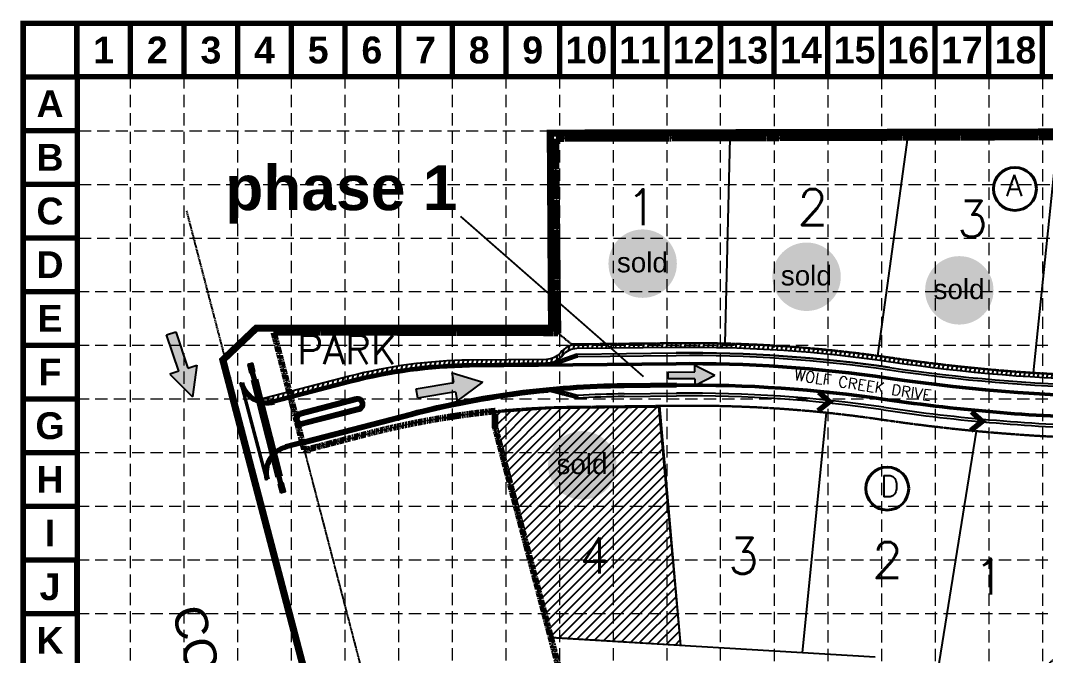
# Model space of a CAD drawing. Header units: inches. Extents: x 8856 to 12702, y 4190 to 6596.
# Drawn here: x 8856 to 10003, y 5886 to 6596 of the extents above; entities that cross this region are included whole.
import ezdxf
from ezdxf.enums import TextEntityAlignment as Align

# ---------------------------------------------------------------- set-up
doc = ezdxf.new("R2010")
doc.units = ezdxf.units.IN
doc.header["$MEASUREMENT"] = 0
for name, pattern in [('CENTER', [2, 1.25, -0.25, 0.25, -0.25]), ('CENTER2', [1.125, 0.75, -0.125, 0.125, -0.125]), ('HIDDEN', [0.375, 0.25, -0.125]), ('PHANTOM2', [1.25, 0.625, -0.125, 0.125, -0.125, 0.125, -0.125])]:
    doc.linetypes.add(name, pattern=pattern)
for name, color, linetype in [('BASE', 7, 'Continuous'), ('CL-CNTY-CLUB-RD', 7, 'CENTER'), ('COMMERCIAL LOT LINES', 7, 'PHANTOM2'), ('GRID', 254, 'HIDDEN'), ('LIMITS OF DISTURBANCE', 1, 'HIDDEN'), ('P-DITCH-BOT', 7, 'Continuous'), ('P-LOT-LNS', 150, 'Continuous'), ('P-SAWCUT', 7, 'Continuous'), ('P-STM-CL', 7, 'CENTER2'), ('P-STM-HDWL', 7, 'Continuous'), ('P-SW-CONC', 7, 'Continuous'), ('PHASE LINE', 7, 'Continuous'), ('SILT FENCE', 200, 'Continuous'), ('SODDED LOT', 2, 'Continuous')]:
    doc.layers.add(name, color=color, linetype=linetype)
for name, color, linetype, lineweight in [('block number', 7, 'Continuous', 40), ('BOUNDARY', 150, 'PHANTOM2', 90), ('lot number', 7, 'Continuous', 35), ('P-EP', 7, 'Continuous', 50), ('P-PAV', 7, 'Continuous', 70), ('P-RIPRAP', 7, 'Continuous', 30), ('P-ROCK-RIPRAP', 7, 'Continuous', 30), ('P-ROW', 150, 'PHANTOM2', 30), ('P-ST-NAMES', 7, 'Continuous', 60), ('P-STM', 7, 'Continuous', 60)]:
    doc.layers.add(name, color=color, linetype=linetype, lineweight=lineweight)
doc.styles.add('L100', font='simplex', dxfattribs={"height": 10})
doc.styles.add('L120', font='simplex', dxfattribs={"height": 12})
doc.styles.add('L140', font='simplex', dxfattribs={"height": 14})
doc.styles.add("L200'", font='ARIAL.TTF', dxfattribs={"height": 0.001968503937008})
doc.styles.add('ryland', font='ARIAL.TTF', dxfattribs={"height": 25})
doc.styles.get("Standard").update_dxf_attribs({"font": 'ARIALBD.TTF'})
pattern_1 = [(49.99999999999999, (0, 0), (5.379451369505651, -0.4706410123694633), [0.5625, -6.1875]), (355, (0, 0), (-1.0406350020975, 5.641441002750089), [0.45, -4.949999999999999]), (100.4514, (0.4482876000001852, -0.03922005000003992), (4.338820362855162, 5.170796565457152), [0.4780514250000001, -5.258565839999999]), (46.18420000000001, (0, 1.5), (8.004307864692333, -1.241392607467636), [0.84375, -9.28125]), (96.6356, (0.6670255874996656, 1.396550197499892), (7.009970291615275, 7.305884031753314), [0.7170771599999999, -7.887847499999999]), (351.1842, (0, 1.5), (7.009964588502203, 7.305889506939934), [0.675, -7.425000000000001]), (21, (0.75, 1.125), (4.476802890888463, -3.019641679990041), [0.5625, -6.1875]), (326.0000000000001, (0.75, 1.125), (1.824864989411863, 5.438625337851398), [0.45, -4.949999999999999]), (71.4514, (1.123066747499252, 0.8733629549997204), (6.301669714361175, 2.418978725324643), [0.4780514250000001, -5.258565839999999]), (37.50000000000001, (0, 0), (0.09119891487968002, 2.496703903734836), [0, -4.89, 0, -5.025, 0, -4.96875]), (7.499999999999999, (0, 0), (1.973021530816115, 2.958087839117702), [0, -2.865, 0, -4.7775, 0, -1.89375]), (327.5, (-1.672500000000582, 0), (4.003668271293068, -0.1691615380078485), [0, -1.875, 0, -5.85, 0, -7.762499999999999]), (317.5, (-2.422500000000582, 0), (4.373896270067897, 0.7507873674923823), [0, -2.4375, 0, -3.885, 0, -5.512499999999999])]

# ---------------------------------------------------------------- blocks, each defined once
blk = doc.blocks.new('TF')
for p, q in [((0.1612460134014668, 0.02011902808567356), (0.1612460134014668, 0.06011902808575087)), ((0.1612460134014668, 0.06011902808575087), (0.2812460134014714, 0.0001190280856917525)), ((0.001246013401441814, -0.01988097191429006), (0.001246013401441814, 0.02011902808567356)), ((0.001246013401441814, 0.02011902808567356), (0.1612460134014668, 0.02011902808567356)), ((0.1612460134014668, -0.05988097191425368), (0.2812460134014714, 0.0001190280856917525)), ((0.1612460134014668, -0.01988097191429006), (0.001246013401441814, -0.01988097191429006)), ((0.1612460134014668, -0.01988097191429006), (0.1612460134014668, -0.05988097191425368))]:
    blk.add_line(p, q)
for points in [[(0.1612460134014668, -0.05988097191425368), (0.1612460134014668, 0.06011902808575087), (0.2812460134014714, 0.0001190280856917525), (0.1612460134014668, 0.06011902808575087)], [(0.001246013401441814, 0.02011902808567356), (0.001246013401441814, -0.01988097191429006), (0.1612460134014668, 0.02011902808567356), (0.1612460134014668, -0.01988097191429006)]]:
    blk.add_solid(points)
blk = doc.blocks.new('arrow')
at = {"xscale": 192.0000000000001, "yscale": 192, "zscale": 192, "rotation": 89.54514789520785}
blk.add_blockref('TF', (-0.4058247577286238, -53.99771442406018), dxfattribs=at)
blk = doc.blocks.new('Sold')
h = blk.add_hatch(color=7)
h.paths.add_polyline_path([(38.78496247210744, 18.77409050585028, 1), (0.5207856342430404, 18.77409050585028, 1)])
h.paths.add_polyline_path([(2.416219880599712, 10.89449421479345), (36.58703529336928, 10.89449421479345), (36.58703529336928, 27.85845966292506), (2.416219880599712, 27.85845966292506)], flags=24)
at = {"layer": 'BASE', "color": 7, "style": 'ryland'}
blk.add_text('sold', height=11.12714691139804, dxfattribs=at).set_placement((19.50162758698563, 13.90398517682713), align=Align.CENTER)

msp = doc.modelspace()

# ---------------------------------------------------------------- hatches: boundary and pattern name
at = {"layer": 'P-RIPRAP'}
h = msp.add_hatch(dxfattribs=at)
h.set_pattern_fill('AR-CONC', color=256, scale=0.75, style=0)
h.set_pattern_definition(pattern_1)
h.paths.add_polyline_path([(9478.618335193378, 6222.859563926258), (9479.177891545418, 6219.86552779465), (9452.447045325025, 6210.571441123919), (9445.130146600402, 6210.491090810762), (9445.124656195809, 6210.991060665311)])
h = msp.add_hatch(dxfattribs=at)
h.set_pattern_fill('AR-CONC', color=256, scale=0.75, style=0)
h.set_pattern_definition(pattern_1)
h.paths.add_polyline_path([(9479.55539307538, 6176.479264489203), (9479.260009306727, 6173.453942658553), (9446.240580361218, 6182.305554956697), (9446.191893840522, 6182.803178933915), (9453.425280943346, 6183.484038020613)])
at = {"layer": 'P-ROCK-RIPRAP'}
h = msp.add_hatch(dxfattribs=at)
h.set_pattern_fill('GRAVEL', color=1, scale=4, style=0)
h.set_pattern_definition([(228.0128, (0.866169219088988, 11.87147549096517), (-31.99999292863265, -36.00000536642899), [0.538144, -53.276352]), (184.9697, (0.5061692190902249, 11.47147549096553), (48.00000420607054, 3.999965228028207), [0.923472, -91.4237]), (132.5104, (-0.4138307809098478, 11.3914754909656), (39.99996287338725, -44.00003469548479), [0.6511520000000001, -64.464128]), (267.2737, (-1.973830780909339, 10.3914754909656), (3.999984070908762, 80.00000117989387), [0.840952, -83.254232]), (292.8337, (-2.013830780910212, 9.551475490965458), (-20.00003962174856, 47.9999856471111), [0.82462, -81.63749200000001]), (357.2737, (-1.693830780910503, 8.79147549096524), (-80.00000117989387, 3.999984070908766), [0.840952, -83.254232]), (37.6942, (-0.8538307809103571, 8.751475490965277), (-52.0000293824719, -39.99996162064212), [1.112116, -110.099396]), (72.2553, (0.0261692190906615, 9.431475490965568), (28.00004305082163, 87.99998492495675), [1.049952, -103.945284]), (121.4296, (0.3461692190903705, 10.43147549096557), (-32.00003293670546, 51.99998014597027), [0.8438, -83.536292]), (175.2364, (-0.09383078091013886, 11.15147549096491), (44.00000378527834, -3.999966130645042), [0.9633279999999997, -47.20305199999998]), (222.3974, (-1.053830780911085, 11.23147549096484), (-48.00002940429294, -43.99996832805648), [1.245792, -123.3335]), (138.8141, (1.986169219089788, 10.35147549096473), (-28.00001178722286, 23.99998925337102), [0.425204, -42.095376]), (171.4692, (1.666169219090079, 10.63147549096539), (51.99999313926051, -8.000031640159161), [0.8089479999999997, -80.08604399999996]), (225, (0.866169219088988, 10.75147549096528), (-4.440892098500626e-16, -4.000001237795809), [0.565684, -5.091168]), (203.1986, (0.5861692190901522, 11.23147549096484), (19.9999989226683, 8.000005301059415), [0.304632, -30.15846]), (291.8014, (0.3061692190894973, 11.11147549096495), (-3.999999642002595, 12.00000109204308), [0.430812, -21.109848]), (30.9638, (0.4661692190893518, 10.71147549096531), (11.99999208915199, 8.00000993416293), [0.6997159999999997, -22.62409199999999]), (161.5651, (1.066169219089716, 11.07147549096499), (8.000001738371848, -3.999993612890831), [0.5059640000000001, -12.143148]), (16.38950000000001, (-2.013830780910212, 11.11147549096495), (40.00000879364784, 11.99997083927188), [0.7088, -70.17138]), (70.3462, (-1.333830780909921, 11.31147549096477), (-15.99998098948698, -44.00000854242489), [0.594644, -58.869632]), (293.1986, (1.066169219089716, 11.87147549096517), (-8.000005301059415, 19.9999989226683), [0.60926, -29.853832]), (343.6105, (1.306169219089497, 11.31147549096477), (-40.00000879364783, 11.99997083927189), [0.7087999999999997, -70.17137999999996]), (339.444, (-2.013830780910212, 8.631475490965386), (-20.00000737816969, 7.999983985686337), [0.68352, -33.492496]), (294.7751, (-1.373830780910794, 8.391475490965604), (-19.99996875698068, 44.00001368735647), [0.5727119999999997, -56.69857199999998]), (66.80140000000002, (1.106169219090589, 7.871475490965167), (8.000005301059419, 19.9999989226683), [0.60926, -29.853832]), (17.35400000000001, (1.34616921909037, 8.431475490965568), (-52.00000807638733, -15.99997800903647), [0.6705239999999999, -66.38169599999998]), (69.444, (-0.8538307809103571, 7.871475490965167), (-7.999983985686347, -20.00000737816969), [0.34176, -33.834256]), (101.3099, (0.866169219088988, 7.871475490965167), (-3.999990528646421, 16.00000300892381), [0.20396, -20.192116]), (165.9638, (0.8261692190899339, 8.071475490964986), (12.00000218395896, -3.999992229444983), [0.82462, -15.6678]), (186.009, (0.0261692190906615, 8.271475490964804), (39.99999900362416, 3.999997269927366), [0.7642, -75.655692]), (303.6901, (0.4661692190893518, 10.35147549096473), (-4.000005338028763, 7.999998231084642), [0.576888, -13.845316]), (353.1572, (0.7861692190890608, 9.871475490965167), (67.99999746191419, -8.000031991699045), [1.007176, -99.710252]), (60.94540000000001, (1.786169219089061, 9.751475490965277), (-16.00000010879712, -28.00000153827875), [0.411824, -40.770696]), (90, (1.986169219089788, 10.11147549096495), (-4, 4), [0.24, -3.76]), (120.2564, (-0.05383078091108473, 8.391475490965604), (15.99997954721078, -28.00000982341894), [0.555696, -55.01408000000001]), (48.01279999999999, (-0.3338307809099206, 8.871475490965167), (31.99999292863264, 36.00000536642899), [1.076288, -52.73820799999999]), (0, (0.3861692190894246, 9.67147549096535), (4, 4), [1.04, -2.96]), (325.3048, (1.426169219090298, 9.67147549096535), (-39.9999770359501, 28.00003443837783), [0.632456, -62.613096]), (254.0546, (1.946169219088915, 9.311475490964767), (-3.999999557185524, -16.0000005066086), [0.582408, -28.538032]), (207.646, (1.786169219089061, 8.751475490965277), (-75.99998322871836, -40.00003085267672), [0.94826, -93.87789599999999]), (175.4261, (0.9461692190889153, 8.311475490964767), (-52.00000223324854, 3.999979204644336), [1.003195999999999, -99.31629599999995])])
h.paths.add_polyline_path([(9118.287264159344, 6202.968707338308), (9113.449135145893, 6201.70654025855), (9110.970546816789, 6211.394617067028), (9115.80867583024, 6212.656784146786)])
h = msp.add_hatch(dxfattribs=at)
h.set_pattern_fill('GRAVEL', color=1, scale=4, style=0)
h.set_pattern_definition([(228.0128, (4.893861409758756, -3.871595210175656), (-31.99999292863265, -36.00000536642899), [0.538144, -53.276352]), (184.9697, (4.533861409759993, -4.271595210175292), (48.00000420607054, 3.999965228028207), [0.923472, -91.4237]), (132.5104, (3.61386140975992, -4.351595210175219), (39.99996287338725, -44.00003469548479), [0.6511520000000001, -64.464128]), (267.2737, (2.05386140976043, -5.351595210175219), (3.999984070908762, 80.00000117989387), [0.840952, -83.254232]), (292.8337, (2.013861409759556, -6.191595210175365), (-20.00003962174856, 47.9999856471111), [0.82462, -81.63749200000001]), (357.2737, (2.333861409759265, -6.951595210175583), (-80.00000117989387, 3.999984070908766), [0.840952, -83.254232]), (37.6942, (3.173861409759411, -6.991595210175547), (-52.0000293824719, -39.99996162064212), [1.112116, -110.099396]), (72.2553, (4.05386140976043, -6.311595210175255), (28.00004305082163, 87.99998492495675), [1.049952, -103.945284]), (121.4296, (4.373861409760138, -5.311595210175255), (-32.00003293670546, 51.99998014597027), [0.8438, -83.536292]), (175.2364, (3.933861409759629, -4.59159521017591), (44.00000378527834, -3.999966130645042), [0.9633279999999997, -47.20305199999998]), (222.3974, (2.973861409758683, -4.511595210175983), (-48.00002940429294, -43.99996832805648), [1.245792, -123.3335]), (138.8141, (6.013861409759556, -5.391595210176092), (-28.00001178722286, 23.99998925337102), [0.425204, -42.095376]), (171.4692, (5.693861409759847, -5.111595210175437), (51.99999313926051, -8.000031640159161), [0.8089479999999997, -80.08604399999996]), (225, (4.893861409758756, -4.991595210175547), (-4.440892098500626e-16, -4.000001237795809), [0.565684, -5.091168]), (203.1986, (4.61386140975992, -4.511595210175983), (19.9999989226683, 8.000005301059415), [0.304632, -30.15846]), (291.8014, (4.333861409759265, -4.631595210175874), (-3.999999642002595, 12.00000109204308), [0.430812, -21.109848]), (30.9638, (4.49386140975912, -5.03159521017551), (11.99999208915199, 8.00000993416293), [0.6997159999999997, -22.62409199999999]), (161.5651, (5.093861409759484, -4.671595210175838), (8.000001738371848, -3.999993612890831), [0.5059640000000001, -12.143148]), (16.38950000000001, (2.013861409759556, -4.631595210175874), (40.00000879364784, 11.99997083927188), [0.7088, -70.17138]), (70.3462, (2.693861409759847, -4.431595210176056), (-15.99998098948698, -44.00000854242489), [0.594644, -58.869632]), (293.1986, (5.093861409759484, -3.871595210175656), (-8.000005301059415, 19.9999989226683), [0.60926, -29.853832]), (343.6105, (5.333861409759265, -4.431595210176056), (-40.00000879364783, 11.99997083927189), [0.7087999999999997, -70.17137999999996]), (339.444, (2.013861409759556, -7.111595210175437), (-20.00000737816969, 7.999983985686337), [0.68352, -33.492496]), (294.7751, (2.653861409758974, -7.351595210175219), (-19.99996875698068, 44.00001368735647), [0.5727119999999997, -56.69857199999998]), (66.80140000000002, (5.133861409760357, -7.871595210175656), (8.000005301059419, 19.9999989226683), [0.60926, -29.853832]), (17.35400000000001, (5.373861409760138, -7.311595210175255), (-52.00000807638733, -15.99997800903647), [0.6705239999999999, -66.38169599999998]), (69.444, (3.173861409759411, -7.871595210175656), (-7.999983985686347, -20.00000737816969), [0.34176, -33.834256]), (101.3099, (4.893861409758756, -7.871595210175656), (-3.999990528646421, 16.00000300892381), [0.20396, -20.192116]), (165.9638, (4.853861409759702, -7.671595210175838), (12.00000218395896, -3.999992229444983), [0.82462, -15.6678]), (186.009, (4.05386140976043, -7.471595210176019), (39.99999900362416, 3.999997269927366), [0.7642, -75.655692]), (303.6901, (4.49386140975912, -5.391595210176092), (-4.000005338028763, 7.999998231084642), [0.576888, -13.845316]), (353.1572, (4.813861409758829, -5.871595210175656), (67.99999746191419, -8.000031991699045), [1.007176, -99.710252]), (60.94540000000001, (5.813861409758829, -5.991595210175547), (-16.00000010879712, -28.00000153827875), [0.411824, -40.770696]), (90, (6.013861409759556, -5.631595210175874), (-4, 4), [0.24, -3.76]), (120.2564, (3.973861409758683, -7.351595210175219), (15.99997954721078, -28.00000982341894), [0.555696, -55.01408000000001]), (48.01279999999999, (3.693861409759847, -6.871595210175656), (31.99999292863264, 36.00000536642899), [1.076288, -52.73820799999999]), (0, (4.413861409759193, -6.071595210175474), (4, 4), [1.04, -2.96]), (325.3048, (5.453861409760066, -6.071595210175474), (-39.9999770359501, 28.00003443837783), [0.632456, -62.613096]), (254.0546, (5.973861409758683, -6.431595210176056), (-3.999999557185524, -16.0000005066086), [0.582408, -28.538032]), (207.646, (5.813861409758829, -6.991595210175547), (-75.99998322871836, -40.00003085267672), [0.94826, -93.87789599999999]), (175.4261, (4.973861409758683, -7.431595210176056), (-52.00000223324854, 3.999979204644336), [1.003195999999999, -99.31629599999995])])
h.paths.add_polyline_path([(9150.051350476615, 6078.812184700241), (9152.529938805652, 6069.124107892027), (9147.691809785067, 6067.861940840152), (9145.21322145603, 6077.550017648367)])
at = {"layer": 'P-SAWCUT'}
h = msp.add_hatch(dxfattribs=at)
h.set_pattern_fill('ANSI31', color=256, scale=10, angle=30, style=0)
h.set_pattern_definition([(74.99999999999999, (0, 0), (-1.207407282861335, 0.3235238063781511), [])])
edge = h.paths.add_edge_path()
edge.add_line((9103.616969664701, 6190.74469109888), (9132.20299943988, 6082.552891501823))
edge.add_line((9132.20299943988, 6082.552891501823), (9131.23703345835, 6082.294200647729))
edge.add_line((9131.23703345835, 6082.294200647729), (9102.626241578986, 6190.579719331859))
edge.add_line((9102.626241578986, 6190.579719331859), (9103.593063812703, 6190.835169460826))
at = {"layer": 'P-SW-CONC'}
h = msp.add_hatch(dxfattribs=at)
h.set_pattern_fill('ANSI31', color=256, scale=40, angle=30, style=0)
h.set_pattern_definition([(74.99999999999999, (0, 0), (-4.829629131445341, 1.294095225512605), [])])
edge = h.paths.add_edge_path()
edge.add_line((9444.891329669586, 6216.988860163994), (9358.7253833589, 6216.042631299814))
edge.add_arc((9364.83620367362, 5659.57618318719), 556.4999999999993, 90.6291666666683, 104.621388888883)
edge.add_line((9224.358578765114, 6198.053932866844), (9121.286105116262, 6171.164472159788))
edge.add_arc((9132.6090334773, 6198.404907055934), 29.50000000000655, 247.4289947096488, 263.4023190962626)
edge.add_line((9129.219573665398, 6169.100273255392), (9225.368301136425, 6194.183472851177))
edge.add_arc((9364.83620367362, 5659.576183187197), 552.4999999999919, 90.62916666666843, 104.6213888888831, ccw=False)
edge.add_line((9358.769306595663, 6212.042872463425), (9445.046880687067, 6212.990327164872))
edge.add_arc((9444.783341266491, 6236.988880183206), 23.99999999999964, 270.6291666666552, 321.10797030802)
edge.add_arc((9479.029883079693, 6209.363269351288), 19.9999999999996, 90.62916666667599, 141.1079703080323, ccw=False)
edge.add_line((9478.810266895873, 6229.362063533233), (9589.753731785077, 6230.580386005917))
edge.add_arc((9606.559860251682, 4700.172661232522), 1530.500000000038, 81.61166401565032, 90.62916666666752, ccw=False)
edge.add_arc((10117.14557907525, 8162.729841082944), 1969.500000000003, 261.6116640156494, 276.2028629281605)
edge.add_arc((10332.10912591549, 6184.877236986804), 20.00000000000203, 51.97450363874577, 96.20286292817048, ccw=False)
edge.add_line((10344.42936742665, 6200.631971167575), (10347.52666471432, 6198.209876946357))
edge.add_arc((10362.31095452771, 6217.115557963278), 23.99999999999885, 231.9745036387384, 277.1819447838305)
edge.add_arc((10117.14557907527, 8162.729841082952), 1985.000000000004, 277.1819447838296, 278.030669297364)
edge.add_arc((10391.10345995992, 6220.96052432537), 24.00000000000092, 278.0306692973641, 323.2381104424609)
edge.add_line((10410.33057122273, 6206.596743747558), (10412.24458060884, 6209.158804009164))
edge.add_arc((10428.26717332785, 6197.188986860989), 20.00000000000147, 96.11816287098992, 143.2381104424671, ccw=False)
edge.add_arc((10482.67589219922, 5689.596688543947), 530.5000000000017, 61.661513361130574, 96.11816287098497, ccw=False)
edge.add_line((10734.49338553397, 6156.520879447143), (10742.62973607204, 6156.623721011818))
edge.add_arc((10482.67589219922, 5689.59668854395), 534.4999999999962, 60.89906970262579, 96.11816287098509)
edge.add_arc((10428.26717332785, 6197.188986860989), 23.9999999999982, 96.11816287097757, 143.2381104424522)
edge.add_line((10409.04006206504, 6211.552767438802), (10407.12605267893, 6208.990707177194))
edge.add_arc((10391.10345995992, 6220.960524325372), 20.00000000000019, 278.03066929735246, 323.2381104424546, ccw=False)
edge.add_arc((10117.14557907518, 8162.729841082968), 1981.000000000031, 277.18194478383214, 278.0306692973665, ccw=False)
edge.add_arc((10362.31095452772, 6217.115557963279), 19.99999999999974, 231.9745036387394, 277.1819447838285, ccw=False)
edge.add_line((10349.99071301656, 6201.360823782511), (10346.89341572888, 6203.782918003726))
edge.add_arc((10332.10912591549, 6184.877236986804), 24.0000000000014, 51.97450363873762, 96.20286292816297)
edge.add_arc((10117.14557907524, 8162.729841082946), 1965.500000000006, 261.6116640156494, 276.20286292816064, ccw=False)
edge.add_arc((9606.559860251666, 4700.172661232531), 1534.500000000029, 81.61166401564965, 90.62916666666688)
edge.add_line((9589.709808548312, 6234.580144842306), (9478.766343659112, 6233.361822369621))
edge.add_arc((9479.029883079691, 6209.363269351286), 24.00000000000059, 90.62916666666385, 141.10797030802)
edge.add_arc((9444.783341266491, 6236.988880183206), 19.99999999999932, 270.6291666666708, 321.10797030802496, ccw=False)
at = {"layer": 'SODDED LOT'}
h = msp.add_hatch(dxfattribs=at)
h.set_pattern_fill('ANSI31', color=2, scale=60, style=0)
h.set_pattern_definition([(45, (0, 0), (-5.303300858899106, 5.303300858899107), [])])
h.paths.add_polyline_path([(9449.02298618247, 5907.745449936951), (9387.555425192335, 6138.677325390065), (9387.555425192335, 6158.00997481135), (9449.678334774879, 6162.321884413008), (9570.27088561916, 6164.031340576081), (9594.681590216525, 5897.171680818259), (9449.662858854888, 5905.940740825283)])

# ---------------------------------------------------------------- linework, layer by layer
at = {"layer": 'BASE', "const_width": 5.999999999999659}
for points in [[(8859.448287364132, 4192.807685084724), (12699.44828736391, 4192.807685084724), (12699.44828736391, 6592.807685084587), (8859.448287364132, 6592.807685084587)], [(8919.31723496068, 4252.791972684199), (12639.6159117087, 4252.687924091735), (12639.53837103956, 6532.836389877606), (8920.073273039747, 6532.905461626857)]]:
    msp.add_lwpolyline(points, close=True, dxfattribs=at)
for points in [[(8919.448287364128, 6532.807685084591), (8919.448287364128, 6592.807685084587)], [(8979.448287364125, 6532.807685084591), (8979.448287364125, 6592.807685084587)], [(9039.448287364121, 6532.807685084591), (9039.448287364121, 6592.807685084587)], [(9099.448287364117, 6532.807685084591), (9099.448287364117, 6592.807685084587)], [(9159.448287364114, 6532.807685084591), (9159.448287364114, 6592.807685084587)], [(9219.448287364112, 6532.807685084591), (9219.448287364112, 6592.807685084587)], [(9279.448287364108, 6532.807685084591), (9279.448287364108, 6592.807685084587)], [(9339.448287364105, 6532.807685084591), (9339.448287364105, 6592.807685084587)], [(9399.4482873641, 6532.807685084591), (9399.4482873641, 6592.807685084587)], [(9459.448287364097, 6532.807685084591), (9459.448287364097, 6592.807685084587)], [(9519.448287364094, 6532.807685084591), (9519.448287364094, 6592.807685084587)], [(9579.44828736409, 6532.807685084591), (9579.44828736409, 6592.807685084587)], [(9639.448287364088, 6532.807685084591), (9639.448287364088, 6592.807685084587)], [(9699.448287364085, 6532.807685084591), (9699.448287364085, 6592.807685084587)], [(9759.44828736408, 6532.807685084591), (9759.44828736408, 6592.807685084587)], [(9819.448287364077, 6532.807685084591), (9819.448287364077, 6592.807685084587)], [(9879.448287364074, 6532.807685084591), (9879.448287364074, 6592.807685084587)], [(9939.44828736407, 6532.807685084591), (9939.44828736407, 6592.807685084587)], [(9999.448287364066, 6532.807685084591), (9999.448287364066, 6592.807685084587)], [(8919.448287364128, 6532.807685084591), (8859.448287364132, 6532.807685084591)], [(8919.448287364128, 6472.807685084594), (8859.448287364132, 6472.807685084594)], [(8919.448287364128, 6412.807685084597), (8859.448287364132, 6412.807685084597)], [(8919.448287364128, 6352.807685084601), (8859.448287364132, 6352.807685084601)], [(8919.448287364128, 6292.807685084605), (8859.448287364132, 6292.807685084605)], [(8919.448287364128, 6232.807685084608), (8859.448287364132, 6232.807685084608)], [(8919.448287364128, 6172.807685084612), (8859.448287364132, 6172.807685084612)], [(8919.448287364128, 6112.807685084615), (8859.448287364132, 6112.807685084615)], [(8919.448287364128, 6052.807685084618), (8859.448287364132, 6052.807685084618)], [(8919.448287364128, 5992.807685084622), (8859.448287364132, 5992.807685084622)], [(8919.448287364128, 5932.807685084625), (8919.448287364128, 5992.807685084622)], [(8919.448287364128, 5932.807685084625), (8859.448287364132, 5932.807685084625)]]:
    msp.add_lwpolyline(points, dxfattribs=at)
at = {"layer": 'block number'}
for centre in [(9968.810471467465, 6407.535441338488), (9825.93165563942, 6072.503706068411)]:
    msp.add_circle(centre, 24, dxfattribs=at)
at = {"layer": 'BOUNDARY', "color": 7}
for p, q in [((11369.08374020413, 6469.604949321622), (9455.072924959173, 6463.67540251284)), ((9455.072924959173, 6463.67540251284), (9457.458944988253, 6246.398503123095)), ((9457.458944988253, 6246.398503123095), (9139.507602638805, 6247.122996032264)), ((9139.507602638805, 6247.122996032264), (9173.938868921807, 6115.141331345382)), ((9387.593889948255, 6139.49638536491), (9387.380118751835, 6158.962920503505)), ((9387.593889948255, 6139.49638536491), (9541.87599547787, 5556.854676387902)), ((9240.902985416902, 6132.610874042231), (9173.938868921807, 6115.141331345382))]:
    msp.add_line(p, q, dxfattribs=at)
msp.add_arc((9484.498507495535, 5198.862395262619), 965, 95.7760727728945, 104.6213888888708, dxfattribs=at)
at = {"layer": 'CL-CNTY-CLUB-RD'}
msp.add_lwpolyline([(9042.020884980751, 6383.119232874957), (9351.60527198381, 5196.422745389001, 0.3088418249584144), (9686.958699028752, 4960.999377485011), (9998.715166507654, 4955.016371495006)], format="xyb", dxfattribs=at)
at = {"layer": 'COMMERCIAL LOT LINES'}
msp.add_line((9173.938868921805, 6115.141331345382), (9328.821665871546, 5521.445787162666), dxfattribs=at)
at = {"layer": 'GRID', "color": 252, "linetype": 'HIDDEN', "lineweight": 0, "ltscale": 55}
for p, q in [((8979.247682500823, 6533.377325059191), (8979.247682500823, 4432.542686505172)), ((9039.24768250082, 6533.377325059191), (9039.24768250082, 4432.542686505172)), ((9099.247682500816, 6533.377325059191), (9099.247682500816, 4432.542686505172)), ((9159.247682500813, 6533.377325059191), (9159.247682500813, 4432.542686505172)), ((9219.247682500809, 6533.377325059191), (9219.247682500809, 4432.542686505172)), ((9279.247682500805, 6533.377325059191), (9279.247682500805, 4432.542686505172)), ((9339.247682500802, 6533.377325059191), (9339.247682500802, 4432.542686505172)), ((9399.2476825008, 6533.377325059191), (9399.2476825008, 4432.542686505172)), ((9459.247682500796, 6533.377325059191), (9459.247682500796, 4432.542686505172)), ((9519.247682500793, 6533.377325059191), (9519.247682500793, 4432.542686505172)), ((9579.247682500789, 6533.377325059191), (9579.247682500789, 4432.542686505172)), ((9639.247682500785, 6533.377325059191), (9639.247682500785, 4432.542686505172)), ((9699.448287364085, 6532.807685084591), (9699.448287364085, 4432.542686505172)), ((9759.44828736408, 6532.807685084591), (9759.44828736408, 4432.542686505172)), ((9819.448287364077, 6532.807685084591), (9819.448287364077, 4432.542686505172)), ((9879.448287364074, 6532.807685084591), (9879.448287364074, 4432.542686505172)), ((9939.44828736407, 6532.807685084591), (9939.44828736407, 4432.542686505172)), ((9999.448287364066, 6532.807685084591), (9999.448287364066, 4432.542686505172)), ((8921.657489435664, 6472.610524602979), (12641.65748943545, 6472.610524602979)), ((8921.657489435664, 6412.610524602983), (12641.65748943545, 6412.610524602983)), ((8921.657489435664, 6352.610524602986), (12641.65748943545, 6352.610524602986)), ((8919.448287364128, 6292.807685084605), (12639.44828736392, 6292.807685084605)), ((8919.448287364128, 6232.807685084608), (12639.44828736392, 6232.807685084608)), ((8919.448287364128, 6172.807685084612), (12639.44828736392, 6172.807685084612)), ((8919.448287364128, 6112.807685084615), (12639.44828736392, 6112.807685084615)), ((8919.448287364128, 6052.807685084618), (12639.44828736392, 6052.807685084618)), ((8919.448287364128, 5992.807685084622), (12639.44828736392, 5992.807685084622)), ((8919.448287364128, 5932.807685084625), (12639.44828736392, 5932.807685084625))]:
    msp.add_line(p, q, dxfattribs=at)
at = {"layer": 'LIMITS OF DISTURBANCE', "ltscale": 200, "const_width": 8}
msp.add_lwpolyline([(11374.53132577242, 6474.115766869763), (9473.92201158858, 6469.923670522054), (9449.050798187662, 6469.923670522054), (9450.43111348549, 6251.844019026063), (9120.129434476668, 6251.789494133347), (9082.792938226961, 6216.328247085919), (9285.627993312763, 5442.807788509755), (9349.221614560101, 5467.169985986598), (9750.661238055985, 5472.540015341019), (9807.688469589197, 5496.536367187586), (9835.301672392994, 5545.728913349223), (9991.571500844857, 5540.187975451394), (10718.44004284994, 5356.691239290696), (11061.65703384146, 5362.070334629308)], dxfattribs=at)
at = {"layer": 'P-DITCH-BOT', "color": 5}
for p, q in [((9531.646246541792, 6178.439175157228), (9590.319243458402, 6179.083490987407)), ((9531.679188969365, 6175.439356029936), (9590.352185885975, 6176.083671860115))]:
    msp.add_line(p, q, dxfattribs=at)
for points in [[(9478.618335193378, 6222.859563926258), (9589.825107044815, 6224.080777896784, -0.03936659485224079), (9828.883470390845, 6207.868987544554, 0.06011364713406207), (10302.14694761077, 6195.40920284423)], [(10302.42782013385, 6192.422380012895, -0.06011364713406198), (9828.445825488998, 6204.901081390397, 0.03936659485224062), (9589.858049472388, 6221.080958769491), (9479.177891545418, 6219.86552779465)]]:
    msp.add_lwpolyline(points, format="xyb", dxfattribs=at)
for centre, radius, start, end in [((9606.559860251677, 4700.172661232558), 1524, 81.61166401567453, 90.62916666668144), ((9606.559860251677, 4700.172661232558), 1521, 81.61166401567453, 90.62916666668144), ((9542.396458739624, 5199.498199951008), 976, 90.62916666668144, 93.70899571671674), ((9542.396458739624, 5199.498199951008), 979, 90.62916666668144, 93.68029105211265), ((9606.55986025167, 4700.172661232545), 1479.000000000014, 81.61166401567453, 90.62916666668144), ((9606.55986025167, 4700.172661232545), 1476.000000000014, 81.61166401567453, 90.62916666668144), ((10117.14557907522, 8162.729841082941), 2023.999999999999, 261.6116640156745, 268.7906702826668), ((10117.14557907522, 8162.729841082941), 2020.999999999999, 261.6116640156745, 268.7906702826668)]:
    msp.add_arc(centre, radius, start, end, dxfattribs=at)
at = {"layer": 'P-EP'}
for p, q in [((9445.124656195809, 6210.991060665311), (9358.791268214045, 6210.04299304523)), ((9589.956876755105, 6212.081501387616), (9358.79675861864, 6209.543023190681)), ((9225.999377618493, 6191.764435341385), (9140.194554461046, 6169.379744850417)), ((9225.87316232208, 6192.248242843343), (9158.41438746291, 6174.649654086257)), ((9590.220416175684, 6188.082948369281), (9531.547419259074, 6187.438632539102))]:
    msp.add_line(p, q, dxfattribs=at)
for centre, radius, start, end in [((9364.836203673614, 5659.576183187188), 550.5, 90.62916666668144, 104.6213888888708), ((9364.836203673614, 5659.576183187188), 550, 90.62916666668144, 104.6213888888708), ((9606.559860251677, 4700.172661232558), 1512, 81.61166401567453, 90.62916666668144), ((10117.14557907523, 8162.729841082942), 1988, 261.6116640156745, 278.4074769771473), ((9606.559860251677, 4700.172661232558), 1488, 81.61166401567453, 90.62916666668144), ((10117.14557907523, 8162.729841082942), 2012, 261.6116640156745, 268.9843499882586), ((9859.043726735596, 6032.616848824441), 238, 299.6888972867737, 357.7243434307794)]:
    msp.add_arc(centre, radius, start, end, dxfattribs=at)
at = {"layer": 'P-LOT-LNS', "color": 7}
for p, q in [((9649.77082061628, 6464.278570622798), (9644.147702734248, 6234.712381832031)), ((9848.56425968425, 6464.894426600643), (9815.10961042921, 6220.939573583326)), ((10016.38133691859, 6465.41431875948), (9989.198788311867, 6201.899756977396)), ((9571.099119840665, 6164.87158162849), (9594.853913999965, 5897.039403879275)), ((9757.556182115208, 6157.370352276463), (9730.778023899993, 5888.873783712892)), ((9879.222744010682, 5846.815253150618), (9925.640603383354, 6136.760728710975)), ((9812.608235343798, 5883.957846243989), (9449.48340152969, 5905.772515238969))]:
    msp.add_line(p, q, dxfattribs=at)
at = {"layer": 'P-PAV'}
for p, q in [((9445.124656195809, 6210.991060665311), (9445.130146600402, 6210.491090810762)), ((9103.5805833598, 6190.831989271098), (9103.593063812703, 6190.835169460826)), ((9103.593063812703, 6190.835169460826), (9103.616969664701, 6190.74469109888)), ((9446.240580361218, 6182.305554956697), (9446.191893840522, 6182.803178933915)), ((9590.220416175684, 6188.082948369281), (9531.547419259052, 6187.438632539101)), ((9232.089358085323, 6172.683806635016), (9169.394904639377, 6156.328130062932)), ((9232.215573381736, 6172.199999133058), (9169.521119935791, 6155.844322560974)), ((9234.992309902836, 6161.556234089975), (9172.297856456891, 6145.200557517889)), ((9235.11852519925, 6161.072426588017), (9172.424071753305, 6144.716750015931)), ((9292.995033025984, 6155.501823820711), (9153.308342089163, 6119.060476734758)), ((9293.121248322397, 6155.018016318753), (9171.793208882773, 6123.366058878675))]:
    msp.add_line(p, q, dxfattribs=at)
for centre, radius, start, end in [((9132.621636676222, 6198.408194967919), 30, 194.8002590357749, 284.6213888888708), ((9542.396458739624, 5199.498199951008), 988, 90.62916666668144, 104.6213888888708), ((9542.396458739624, 5199.498199951008), 987.5, 95.58791846532952, 104.6213888888708), ((9233.603941642283, 6166.87811661153), 5.999999999999948, 284.6213888888708, 104.6213888888708), ((9233.603941642283, 6166.87811661153), 5.499999999999948, 284.6213888888708, 104.6213888888708), ((9170.90948819634, 6150.522440039435), 5.999999999999948, 104.6213888888708, 284.6213888888708), ((9170.90948819634, 6150.522440039435), 5.499999999999948, 104.6213888888708, 284.6213888888708), ((9161.232379355486, 6090.1233405099), 30.00027660653114, 104.6216237479401, 194.6163783525093)]:
    msp.add_arc(centre, radius, start, end, dxfattribs=at)
at = {"layer": 'P-RIPRAP'}
for points in [[(9478.618335193378, 6222.859563926258), (9479.177891545418, 6219.86552779465), (9452.447045325025, 6210.571441123919), (9445.130146600402, 6210.491090810762), (9445.124656195809, 6210.991060665311)], [(9479.55539307538, 6176.479264489203), (9479.260009306727, 6173.453942658553), (9446.240580361218, 6182.305554956697), (9446.191893840522, 6182.803178933915), (9453.425280943346, 6183.484038020613)]]:
    msp.add_lwpolyline(points, close=True, dxfattribs=at)
at = {"layer": 'P-ROCK-RIPRAP', "color": 1}
msp.add_lwpolyline([(9118.287264159344, 6202.968707338308), (9113.449135145893, 6201.70654025855), (9110.970546816789, 6211.394617067028), (9115.80867583024, 6212.656784146786), (9118.287264159344, 6202.968707338308)], dxfattribs=at)
msp.add_lwpolyline([(9150.051350476615, 6078.812184700241), (9152.529938805652, 6069.124107892027), (9147.691809785067, 6067.861940840152), (9145.21322145603, 6077.550017648367)], close=True, dxfattribs=at)
at = {"layer": 'P-ROW', "color": 7, "flags": 128}
for points in [[(11212.73442587845, 5730.37745626228, -0.1063875557872927), (11160.04873137689, 5761.150021185235), (11015.78230653208, 5893.039059231815, -0.03172375641087105), (10981.04119943036, 5929.099771862198), (10883.79824913897, 6043.77207474647), (10910.40929167589, 6067.585540138254, 0.1038329538673115), (11040.6137461028, 6244.710084440574, 3.102133804124692), (10975.56874591893, 6270.802756771924, -0.102101815341259), (10863.72974850012, 6119.748939652677), (10833.96169907741, 6093.110358555187, 0.2191747526663171), (10404.45240519069, 6218.847183187291, -0.07341704169278139), (9830.48816836429, 6218.751310109797, 0.0393665948522415), (9589.704318143715, 6235.080114696853), (9473.133369983008, 6233.799994178284), (9457.458944988253, 6246.398503123095)], [(9387.380118751835, 6158.962920503505, -0.02246139068076105), (9473.902026626367, 6163.804214541475), (9590.472974787075, 6165.084335060045, -0.0393665948522415), (9820.276453987819, 6149.50016651279, 0.03180338770302178), (10078.0080330346, 6128.10622662991), (10073.87416824204, 6024.079788314673, -0.2587825982698537), (9965.53114911982, 5845.840434697915, 0.2068462652616954), (9758.11643208679, 5569.970115749115), (9754.568014057442, 5555.263048661981)]]:
    msp.add_lwpolyline(points, format="xyb", dxfattribs=at)
at = {"layer": 'P-SAWCUT'}
msp.add_lwpolyline([(9103.616969664701, 6190.74469109888), (9132.20299943988, 6082.552891501823), (9131.23703345835, 6082.294200647729), (9102.626241578986, 6190.579719331859), (9103.593063812703, 6190.835169460826)], dxfattribs=at)
at = {"layer": 'P-STM'}
for points in [[(9116.186849280977, 6194.031570536448), (9143.914806663626, 6085.626880554955)], [(9117.639860235102, 6194.404065393859), (9145.375883557708, 6085.992073767115)], [(9118.124198004214, 6194.52823054742), (9145.860968180352, 6086.113319686634)], [(9119.577208958335, 6194.90072540483), (9147.31034266833, 6086.475587906076)]]:
    msp.add_lwpolyline(points, dxfattribs=at)
at = {"layer": 'P-STM-CL'}
msp.add_line((9152.902872392302, 6056.050630551204), (9152.902517711964, 6056.050953821901), dxfattribs=at)
msp.add_lwpolyline([(9115.868199652617, 6202.337623798429), (9147.632285962873, 6078.181101187788)], dxfattribs=at)
at = {"layer": 'P-STM-HDWL'}
for p, q in [((9117.766505294867, 6202.824274699115), (9113.891803064898, 6201.830953450873)), ((9120.072378433219, 6193.993954270511), (9117.766505294867, 6202.824274699115)), ((9113.891803064898, 6201.830953450873), (9116.197390153402, 6193.001728447559)), ((9114.133850617409, 6201.893510439966), (9116.186849280977, 6194.031570536448)), ((9117.587499401327, 6202.520300244438), (9114.197139723967, 6201.651145376058)), ((9118.029657080662, 6200.827061391193), (9114.639297403302, 6199.957906522811)), ((9118.092822463424, 6200.585170126442), (9114.702462786063, 6199.716015258059)), ((9118.534980142758, 6198.891931273197), (9115.144620465402, 6198.022776404819)), ((9118.598145525522, 6198.650040008444), (9115.207785848164, 6197.780885140067)), ((9119.040303204858, 6196.956801155197), (9115.6499435275, 6196.087646286819)), ((9119.103468587617, 6196.714909890451), (9115.713108910262, 6195.845755022067)), ((9119.577208958335, 6194.90072540483), (9116.186849280977, 6194.031570536448)), ((9116.197390153402, 6193.001728447559), (9120.072378433219, 6193.993954270511)), ((9117.524457742362, 6202.761717710026), (9119.577208958335, 6194.90072540483)), ((9147.306008249152, 6087.505474817755), (9143.425110765013, 6086.536619322828)), ((9143.425110765013, 6086.536619322828), (9145.677726803793, 6077.692563082403)), ((9143.914806663626, 6085.626880554955), (9147.31034266833, 6086.475587906076)), ((9145.92014695569, 6077.7536602551), (9143.914806663626, 6085.626880554955)), ((9144.377605392467, 6083.809874054334), (9147.773141397167, 6084.658581405456)), ((9144.439311889642, 6083.56760652092), (9147.834847894346, 6084.416313872037)), ((9144.871257369892, 6081.871733787007), (9148.266793374596, 6082.720441138124)), ((9144.932963867073, 6081.629466253587), (9148.328499871775, 6082.478173604705)), ((9145.364909347321, 6079.933593519676), (9148.760445352029, 6080.782300870797)), ((9145.4266158445, 6079.691325986259), (9148.822151849206, 6080.540033337379)), ((9145.677726803793, 6077.692563082403), (9149.558344844772, 6078.662515706583)), ((9145.85856132475, 6077.995453252347), (9149.254097329456, 6078.844160603466)), ((9149.558344844772, 6078.662515706583), (9147.306008249152, 6087.505474817755)), ((9149.31592469287, 6078.601418533883), (9147.31034266833, 6086.475587906076))]:
    msp.add_line(p, q, dxfattribs=at)
at = {"layer": 'P-SW-CONC'}
for points in [[(9444.891329669586, 6216.988860163994), (9358.7253833589, 6216.042631299814, 0.06112855630985148), (9224.358578765114, 6198.053932866844), (9121.286105116262, 6171.164472159788, 0.0698098494338739), (9129.219573665398, 6169.100273255392), (9225.368301136425, 6194.183472851177, -0.06112855630985142), (9358.769306595663, 6212.042872463425), (9445.046880687067, 6212.990327164872, 0.2238875363521043), (9463.4632731646, 6221.920365183976, -0.2238875363520739), (9478.810266895873, 6229.362063533233), (9589.753731785077, 6230.580386005917, -0.03936659485224039), (9829.831701011519, 6214.299450878564, 0.06375227627379661), (10329.94814529884, 6204.760148312225, -0.1954145630515488)], [(10329.51594917552, 6208.736730577309, -0.06375227627379727), (9830.415227547315, 6218.256659084105, 0.03936659485224051), (9589.709808548312, 6234.580144842306), (9478.766343659112, 6233.361822369621, 0.223887536352057), (9460.349951181583, 6224.431784350516, -0.2238875363520554), (9445.00295745031, 6216.990086001261)]]:
    msp.add_lwpolyline(points, format="xyb", dxfattribs=at)
at = {"layer": 'PHASE LINE', "const_width": 2}
msp.add_lwpolyline([(9348.656743067302, 6376.847098904374), (9553.367661776501, 6197.567666949868)], dxfattribs=at)
at = {"layer": 'SILT FENCE', "const_width": 6}
for points in [[(9749.39523052972, 6180.298578849679), (9761.476163980902, 6169.618339341103), (9748.465927956551, 6159.402444720492)], [(9920.287284363247, 6158.323985513674), (9932.368217814428, 6147.643746005098), (9919.357981790077, 6137.427851384487)]]:
    msp.add_lwpolyline(points, dxfattribs=at)
at = {"layer": 'SODDED LOT', "color": 2}
msp.add_lwpolyline([(9449.02298618247, 5907.745449936951), (9387.555425192335, 6138.677325390065), (9387.555425192335, 6158.00997481135), (9449.678334774879, 6162.321884413008), (9570.27088561916, 6164.031340576081), (9594.681590216525, 5897.171680818259), (9449.662858854888, 5905.940740825283)], close=True, dxfattribs=at)

# ---------------------------------------------------------------- block references
at = {"color": 7}
for p, xscale, yscale, zscale, rotation in [((9048.7291725424, 6174.963820802798), 1.393625846191461, 1.393625846190844, 1.393625846190844, 198.9119317319089), ((9373.73581393127, 6191.307168474925), 1.393625846191609, 1.393625846190169, 1.393625846190844, 280.1253256157398), ((9633.226465651918, 6199.174204700428), 0.975538092334004, 0.9755380923331697, 0.9755380923335906, 270.6300052497239)]:
    msp.add_blockref('arrow', p, dxfattribs=dict(at, xscale=xscale, yscale=yscale, zscale=zscale, rotation=rotation))
at = {"layer": 'PHASE LINE', "xscale": 2, "yscale": 2, "zscale": 2}
for p in [(9513.071789931017, 6286.432888252979), (9696.443492611308, 6271.77238167742), (9867.278482770711, 6256.576722617614), (9445.488435392508, 6060.93199015613)]:
    msp.add_blockref('Sold', p, dxfattribs=at)

# ---------------------------------------------------------------- texts
at = {"layer": 'BASE'}
for s, p in [('1', (8949.448287364126, 6562.807685084589)), ('2', (9009.448287364123, 6562.807685084589)), ('3', (9069.44828736412, 6562.807685084589)), ('4', (9129.448287364115, 6562.807685084589)), ('5', (9189.448287364114, 6562.807685084589)), ('6', (9249.44828736411, 6562.807685084589)), ('7', (9309.448287364106, 6562.807685084589)), ('8', (9369.448287364103, 6562.807685084589)), ('9', (9429.448287364099, 6562.807685084589)), ('10', (9489.448287364095, 6562.807685084589)), ('11', (9549.448287364092, 6562.807685084589)), ('12', (9609.448287364088, 6562.807685084589)), ('13', (9669.448287364086, 6562.807685084589)), ('14', (9729.448287364083, 6562.807685084589)), ('15', (9789.448287364079, 6562.807685084589)), ('16', (9849.448287364075, 6562.807685084589)), ('17', (9909.448287364072, 6562.807685084589)), ('18', (9969.448287364068, 6562.807685084589)), ('A', (8889.44828736413, 6502.807685084593)), ('B', (8889.44828736413, 6442.807685084596)), ('C', (8889.44828736413, 6382.807685084599)), ('D', (8889.44828736413, 6322.807685084603)), ('E', (8889.44828736413, 6262.807685084606)), ('F', (8889.44828736413, 6202.80768508461)), ('G', (8889.44828736413, 6142.807685084613)), ('H', (8889.44828736413, 6082.807685084616)), ('I', (8889.44828736413, 6022.80768508462)), ('J', (8889.44828736413, 5962.807685084623)), ('K', (8889.44828736413, 5902.807685084626))]:
    msp.add_text(s, height=29.99999999999829, dxfattribs=at).set_placement(p, align=Align.MIDDLE_CENTER)
at = {"layer": 'BASE', "color": 7}
msp.add_text('phase 1', height=49.94513864825421, dxfattribs=at).set_placement((9215.286720449449, 6383.795071091898), align=Align.CENTER)
at = {"layer": 'BASE', "style": "L200'"}
msp.add_text('COUNTRY CLUB RD', height=36.56552124683837, rotation=284.7891093398508, dxfattribs=at).set_placement((9025.296723635194, 5936.07459185004))
at = {"layer": 'block number', "char_height": 24, "width": 100.9190967945779, "attachment_point": 1, "style": 'L120'}
for s, insert in [('A', (9958.807881298377, 6423.271761683516)), ('D', (9817.919468640626, 6087.245456999395))]:
    msp.add_mtext(s, dxfattribs=dict(at, insert=insert))
at = {"layer": 'lot number', "style": 'L100'}
for s, p in [('1', (9551.272796907439, 6367.059772987341)), ('2', (9742.583699964642, 6367.059772987341)), ('3', (9921.232221789562, 6354.061060172315)), ('4', (9498.987620887841, 5977.616809843527)), ('3', (9665.136929899625, 5977.352871180367)), ('2', (9826.273810265653, 5972.642019108851)), ('1', (9939.948204389166, 5954.109185886051))]:
    msp.add_text(s, height=40, dxfattribs=at).set_placement(p, align=Align.CENTER)
at = {"layer": 'lot number', "insert": (9221.650216824357, 6227.540335815687), "char_height": 32, "attachment_point": 5, "style": 'L100'}
msp.add_mtext('PARK', dxfattribs=at)
at = {"layer": 'P-ST-NAMES', "insert": (9722.898260974205, 6205.844386445682), "char_height": 12, "width": 382.4958211982483, "attachment_point": 1, "rotation": 351.3498157033202, "style": 'L140'}
msp.add_mtext('WOLF CREEK DRIVE', dxfattribs=at)

doc.saveas('drawing.dxf')
